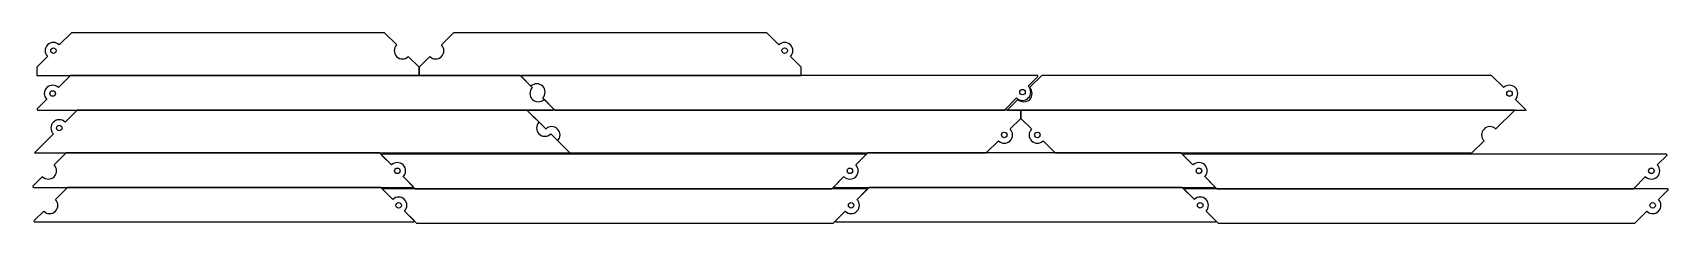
# Model space of a CAD drawing. Header units: millimetres. Extents: x -597 to 589, y -383 to -245.
import ezdxf

# ---------------------------------------------------------------- set-up
doc = ezdxf.new("R2010")
doc.units = ezdxf.units.MM

msp = doc.modelspace()

# ---------------------------------------------------------------- linework, layer by layer
at = {"color": 7, "linetype": 'Continuous'}
for p, q in [((-568.9, -244.9), (-577.7, -253.6)), ((-341.9, -244.9), (-568.9, -244.9)), ((-333.1, -253.6), (-341.9, -244.9)), ((-291.9, -244.9), (-300.7, -253.6)), ((-64.9, -244.9), (-291.9, -244.9)), ((-56.1, -253.6), (-64.9, -244.9)), ((-586.1, -262.1), (-593.9, -269.9)), ((-593.9, -269.9), (-593.9, -275.9)), ((-316.9, -269.9), (-324.7, -262.1)), ((-309.1, -262.1), (-316.9, -269.9)), ((-316.9, -269.9), (-316.9, -275.9)), ((-316.9, -275.9), (-316.9, -269.9)), ((-39.9, -269.9), (-47.7, -262.1)), ((-39.9, -275.9), (-39.9, -269.9)), ((-593.9, -275.9), (-316.9, -275.9)), ((-569.5, -275.9), (-578.3, -284.6)), ((-243.5, -275.9), (-569.5, -275.9)), ((-316.9, -275.9), (-39.9, -275.9)), ((-234.8, -284.6), (-243.5, -275.9)), ((-242.7, -276.7), (-235.8, -283.6)), ((131.2, -275.9), (-242.3, -275.9)), ((124.7, -283.6), (131.6, -276.7)), ((134.5, -275.9), (125.7, -284.6)), ((460.5, -275.9), (134.5, -275.9)), ((469.3, -284.6), (460.5, -275.9)), ((-586.8, -293.1), (-593.7, -300)), ((-227.3, -292.1), (-218.5, -300.9)), ((-219.4, -300), (-226.3, -293.1)), ((107.5, -300.9), (116.2, -292.1)), ((117.3, -293.1), (109.5, -300.9)), ((485.5, -300.9), (477.7, -293.1)), ((-593.3, -300.9), (-219.8, -300.9)), ((-564.7, -300.9), (-573.4, -309.6)), ((-238.7, -300.9), (-564.7, -300.9)), ((-238.7, -300.9), (-224.9, -314.6)), ((119.3, -300.9), (-238.7, -300.9)), ((-229.9, -309.6), (-238.7, -300.9)), ((-218.5, -300.9), (107.5, -300.9)), ((109.5, -300.9), (485.5, -300.9)), ((111.6, -314.6), (119.3, -306.9)), ((477.3, -300.9), (119.3, -300.9)), ((119.3, -300.9), (119.3, -306.9)), ((119.3, -306.9), (119.3, -300.9)), ((119.3, -306.9), (127.1, -314.6)), ((463.6, -314.6), (477.3, -300.9)), ((-581.9, -318.1), (-595.7, -331.9)), ((-207.7, -331.9), (-221.4, -318.1)), ((-595.7, -331.9), (-207.7, -331.9)), ((-572.6, -331.9), (-581.4, -340.6)), ((-345.6, -331.9), (-572.6, -331.9)), ((-336.9, -340.6), (-345.6, -331.9)), ((-216.4, -323.1), (-207.7, -331.9)), ((-207.7, -331.9), (94.3, -331.9)), ((8.4, -331.9), (-0.4, -340.6)), ((235.4, -331.9), (8.4, -331.9)), ((94.3, -331.9), (103.1, -323.1)), ((135.6, -323.1), (144.3, -331.9)), ((144.3, -331.9), (446.3, -331.9)), ((244.1, -340.6), (235.4, -331.9)), ((446.3, -331.9), (455.1, -323.1)), ((-343.8, -333.7), (-336.9, -340.6)), ((6.2, -332.9), (-343.4, -332.9)), ((-0.4, -340.6), (6.5, -333.7)), ((237.2, -333.7), (244.1, -340.6)), ((587.2, -332.9), (237.6, -332.9)), ((580.6, -340.6), (587.5, -333.7)), ((-589.9, -349.1), (-596.8, -356)), ((-328.4, -349.1), (-319.6, -357.9)), ((-321.5, -356), (-328.4, -349.1)), ((-17.6, -357.9), (-8.9, -349.1)), ((-8.9, -349.1), (-15.8, -356)), ((252.6, -349.1), (261.4, -357.9)), ((259.5, -356), (252.6, -349.1)), ((563.4, -357.9), (572.1, -349.1)), ((-596.4, -356.9), (-321.8, -356.9)), ((-571.7, -356.9), (-580.4, -365.6)), ((-344.7, -356.9), (-571.7, -356.9)), ((-335.9, -365.6), (-344.7, -356.9)), ((-342.8, -358.7), (-335.9, -365.6)), ((7.1, -357.9), (-342.5, -357.9)), ((-319.6, -357.9), (-17.6, -357.9)), ((-15.4, -356.9), (259.2, -356.9)), ((9.3, -356.9), (0.6, -365.6)), ((0.6, -365.6), (7.5, -358.7)), ((236.3, -356.9), (9.3, -356.9)), ((245.1, -365.6), (236.3, -356.9)), ((238.2, -358.7), (245.1, -365.6)), ((588.1, -357.9), (238.5, -357.9)), ((261.4, -357.9), (563.4, -357.9)), ((581.6, -365.6), (588.5, -358.7)), ((-588.9, -374.1), (-595.8, -381)), ((-327.4, -374.1), (-318.7, -382.9)), ((-320.5, -381), (-327.4, -374.1)), ((-16.7, -382.9), (-7.9, -374.1)), ((-7.9, -374.1), (-14.8, -381)), ((260.5, -381), (253.6, -374.1)), ((253.6, -374.1), (262.3, -382.9)), ((564.3, -382.9), (573.1, -374.1)), ((-595.5, -381.9), (-320.9, -381.9)), ((-318.7, -382.9), (-16.7, -382.9)), ((-14.5, -381.9), (260.1, -381.9)), ((262.3, -382.9), (564.3, -382.9))]:
    msp.add_line(p, q, dxfattribs=at)
for centre in [(-581.9, -257.9), (-51.9, -257.9), (-582.5, -288.9), (120.5, -287.9), (473.5, -288.9), (-577.7, -313.9), (107.3, -318.9), (131.3, -318.9), (-332.6, -344.9), (-4.6, -344.9), (248.4, -344.9), (576.4, -344.9), (-331.7, -369.9), (-3.7, -369.9), (249.3, -369.9), (577.3, -369.9)]:
    msp.add_circle(centre, 2, dxfattribs=at)
for centre, radius, start, end in [((-581.9, -257.9), 6, 45, 225), ((-328.9, -257.9), 6, 135, 315), ((-304.9, -257.9), 6, 225, 45), ((-51.9, -257.9), 6, 315, 135), ((-582.5, -288.9), 6, 45, 225), ((-242.3, -276.4), 0.5, 90, 225), ((-231.5, -287.9), 6, 315, 135), ((120.5, -287.9), 6, 225, 45), ((131.2, -276.4), 0.5, 315, 90), ((473.5, -288.9), 6, 315, 135), ((-230.5, -288.9), 6, 135, 315), ((121.5, -288.9), 6, 225, 45), ((-593.3, -300.4), 0.5, 135, 270), ((-577.7, -313.9), 6, 45, 225), ((-219.8, -300.4), 0.5, 270, 45), ((-225.7, -313.9), 6, 135, 315), ((-220.7, -318.9), 6, 315, 135), ((107.3, -318.9), 6, 225, 45), ((131.3, -318.9), 6, 135, 315), ((459.3, -318.9), 6, 45, 225), ((-585.6, -344.9), 6, 225, 45), ((-343.4, -333.4), 0.5, 90, 225), ((-332.6, -344.9), 6, 315, 135), ((-332.6, -344.9), 6, 315, 135), ((-4.6, -344.9), 6, 225, 45), ((-4.6, -344.9), 6, 225, 45), ((6.2, -333.4), 0.5, 315, 90), ((237.6, -333.4), 0.5, 90, 225), ((248.4, -344.9), 6, 315, 135), ((248.4, -344.9), 6, 315, 135), ((576.4, -344.9), 6, 225, 45), ((587.2, -333.4), 0.5, 315, 90), ((-596.4, -356.4), 0.5, 135, 270), ((-584.7, -369.9), 6, 225, 45), ((-342.5, -358.4), 0.5, 90, 225), ((-331.7, -369.9), 6, 315, 135), ((-331.7, -369.9), 6, 315, 135), ((-321.8, -356.4), 0.5, 270, 45), ((-15.4, -356.4), 0.5, 135, 270), ((-3.7, -369.9), 6, 225, 45), ((-3.7, -369.9), 6, 225, 45), ((7.1, -358.4), 0.5, 315, 90), ((238.5, -358.4), 0.5, 90, 225), ((249.3, -369.9), 6, 315, 135), ((249.3, -369.9), 6, 315, 135), ((259.2, -356.4), 0.5, 270, 45), ((577.3, -369.9), 6, 225, 45), ((588.1, -358.4), 0.5, 315, 90), ((-595.5, -381.4), 0.5, 135, 270), ((-320.9, -381.4), 0.5, 270, 45), ((-14.5, -381.4), 0.5, 135, 270), ((260.1, -381.4), 0.5, 270, 45)]:
    msp.add_arc(centre, radius, start, end, dxfattribs=at)

doc.saveas('drawing.dxf')
